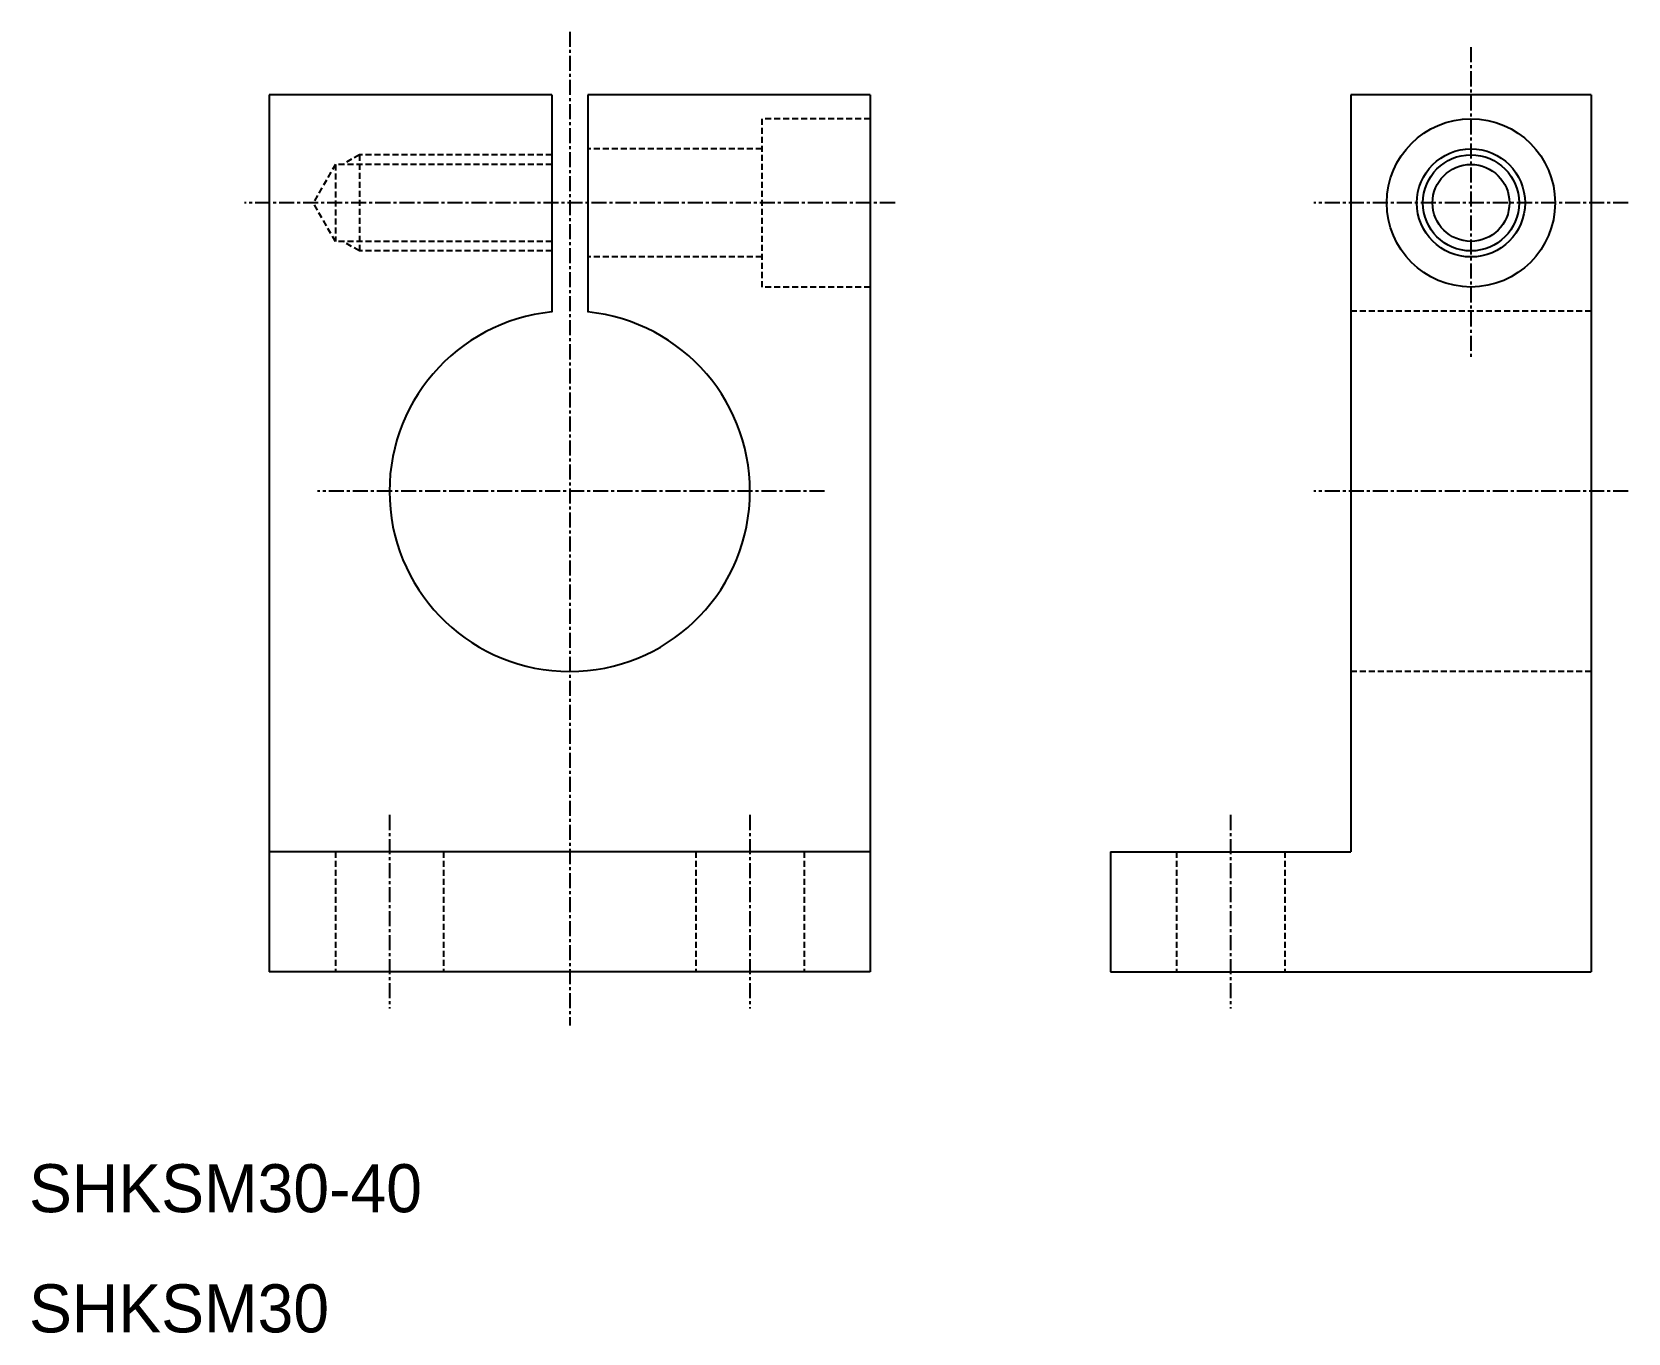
# Model space of a CAD drawing. Extents: x 10 to 143, y 10 to 118.
import ezdxf

# ---------------------------------------------------------------- set-up
doc = ezdxf.new("R2010")
doc.units = 0
doc.linetypes.add('CENTER', pattern=[2, 1.25, -0.25, 0.25, -0.25])
doc.linetypes.add('DASHED', pattern=[0.75, 0.5, -0.25])
doc.layers.get('0').update_dxf_attribs({"linetype": 'CONTINUOUS'})
doc.layers.add('CENTER', color=1, linetype='CENTER')

msp = doc.modelspace()

# ---------------------------------------------------------------- linework, layer by layer
at = {"color": 7, "linetype": 'CONTINUOUS'}
for p, q in [((30, 113), (30, 40)), ((53.5, 113), (30, 113)), ((53.5, 113), (53.5, 94.92)), ((80, 113), (56.5, 113)), ((56.5, 113), (56.5, 94.92)), ((80, 113), (80, 40)), ((120, 113), (120, 50)), ((140, 113), (120, 113)), ((140, 113), (140, 40)), ((80, 50), (30, 50)), ((100, 50), (100, 40)), ((100, 50), (120, 50)), ((80, 40), (30, 40)), ((55, 40), (55, 40)), ((67.5, 40), (67.5, 40)), ((100, 40), (140, 40))]:
    msp.add_line(p, q, dxfattribs=at)
at = {"color": 3, "linetype": 'DASHED'}
for p, q in [((71, 111), (71, 97)), ((80, 111), (71, 111)), ((37.5, 108), (36.11, 107.2)), ((53.5, 108), (37.5, 108)), ((37.5, 108), (37.5, 100)), ((71, 108.5), (56.5, 108.5)), ((35.5, 107.2), (33.65, 104)), ((53.5, 107.2), (35.5, 107.2)), ((35.5, 107.2), (35.5, 100.8)), ((35.5, 100.8), (33.65, 104)), ((53.5, 100.8), (35.5, 100.8)), ((37.5, 100), (36.11, 100.8)), ((53.5, 100), (37.5, 100)), ((71, 99.5), (56.5, 99.5)), ((80, 97), (71, 97)), ((140, 95), (120, 95)), ((140, 65), (120, 65)), ((35.5, 50), (35.5, 40)), ((44.5, 50), (44.5, 40)), ((65.5, 50), (65.5, 40)), ((74.5, 50), (74.5, 40)), ((105.5, 50), (105.5, 40)), ((114.5, 50), (114.5, 40))]:
    msp.add_line(p, q, dxfattribs=at)
at = {"color": 7, "linetype": 'CONTINUOUS'}
for radius in [7, 4.5, 3.2]:
    msp.add_circle((130, 104), radius, dxfattribs=at)
at = {"color": 3, "linetype": 'CONTINUOUS'}
msp.add_circle((130, 104), 4, dxfattribs=at)
at = {"color": 7, "linetype": 'CONTINUOUS'}
msp.add_arc((55, 80), 15, 95.7392, 84.2608, dxfattribs=at)
at = {"layer": 'CENTER', "color": 1, "linetype": 'CENTER'}
for p, q in [((55, 118.23), (55, 35.54)), ((130, 116.95), (130, 91.05)), ((82.07, 104), (27.93, 104)), ((143.08, 104), (116.92, 104)), ((76.21, 80), (34, 80)), ((143.08, 80), (116.92, 80)), ((40, 53.06), (40, 36.95)), ((70, 53.06), (70, 36.95)), ((110, 53.06), (110, 36.95))]:
    msp.add_line(p, q, dxfattribs=at)

# ---------------------------------------------------------------- texts
at = {"color": 7, "linetype": 'CONTINUOUS'}
for s, p in [('SHKSM30-40', (10, 20)), ('SHKSM30', (10, 10))]:
    msp.add_text(s, height=4, dxfattribs=at).set_placement(p)

doc.saveas('drawing.dxf')
